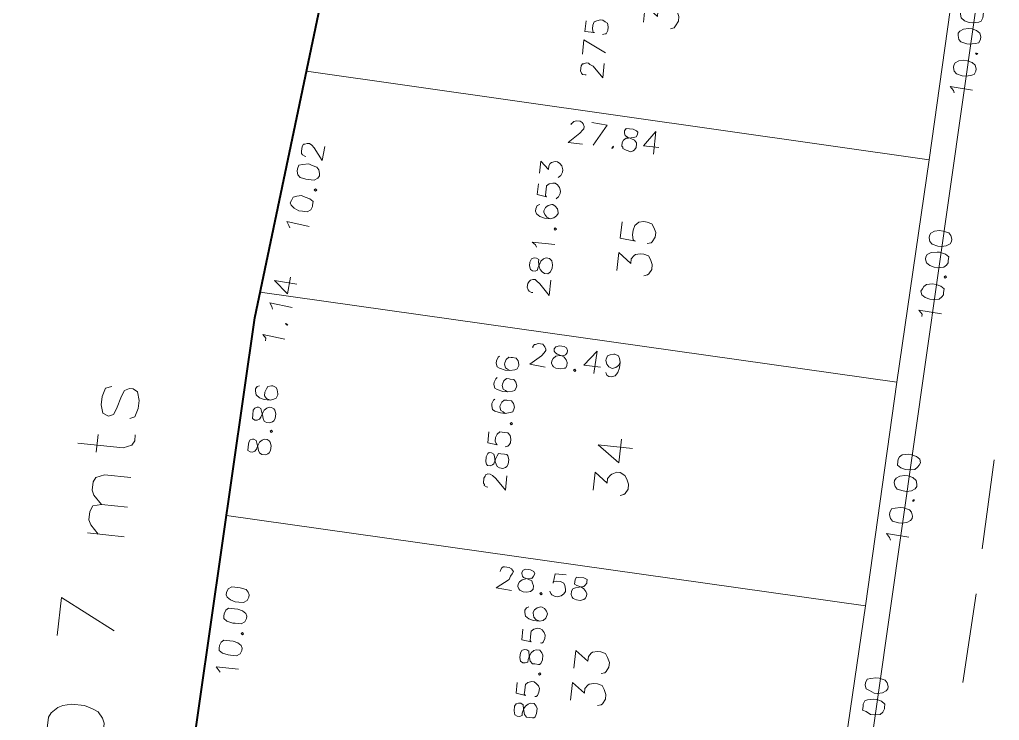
# Model space of a CAD drawing. Header units: metres. Extents: x -977055 to 805873, y -1033982 to 242021.
# Drawn here: x 2374.73 to 2418.34, y 796.78 to 827.98 of the extents above; entities that cross this region are included whole.
import ezdxf

# ---------------------------------------------------------------- set-up
doc = ezdxf.new("R2010")
doc.units = ezdxf.units.M
for name, color, linetype in [('PDF_acera', 7, 'Continuous'), ('PDF_areas por lote', 7, 'Continuous'), ('PDF_COTAS', 7, 'Continuous'), ('PDF_linea de centro', 7, 'Continuous'), ('PDF_LOTES', 7, 'Continuous'), ('PDF_No. lotes', 7, 'Continuous'), ('PDF_Poligono Ceres', 7, 'Continuous')]:
    doc.layers.add(name, color=color, linetype=linetype)

# ---------------------------------------------------------------- blocks, each defined once
blk = doc.blocks.new('CALLE')
at = {"layer": 'PDF_acera', "lineweight": 9}
blk.add_lwpolyline([(-252.9576, -89.201952), (-307.105344, -49.702464), (-306.046944, -17.865792), (-307.317024, -16.51104), (-314.76816, -16.257024), (-401.895648, -17.950464), (-475.348608, -28.280448), (-505.661184, -25.18992), (-527.252544, -16.595712), (-544.694976, -0.169344), (-560.697984, 15.706656), (-555.067296, 23.07312), (-538.30224, 6.435072), (-522.299232, -8.67888), (-503.417376, -16.172352), (-483.942816, -18.162144), (-475.517952, -19.008864), (-402.61536, -8.763552), (-314.725824, -7.070112), (-69.8544, -15.410304), (-68.457312, -14.097888), (-67.94928, 1.100736)], dxfattribs=at)
at = {"layer": 'PDF_areas por lote', "lineweight": 9}
for points in [[(-199.995264, 3.767904), (-199.995264, 3.81024), (-199.952928, 3.894912), (-199.910592, 3.894912), (-199.868256, 3.937248), (-199.698912, 3.937248), (-199.61424, 3.894912), (-199.571904, 3.894912), (-199.529568, 3.81024), (-199.529568, 3.725568), (-199.571904, 3.640896), (-199.656576, 3.513888), (-200.0376, 3.132864), (-199.529568, 3.132864)], [(-198.047808, 3.937248), (-198.428832, 3.937248), (-198.471168, 3.59856), (-198.428832, 3.640896), (-198.34416, 3.683232), (-198.217152, 3.683232), (-198.090144, 3.640896), (-198.005472, 3.556224), (-198.005472, 3.471552), (-198.005472, 3.38688), (-198.005472, 3.259872), (-198.090144, 3.1752), (-198.217152, 3.132864), (-198.34416, 3.132864), (-198.428832, 3.1752), (-198.471168, 3.217536), (-198.513504, 3.302208)], [(-196.8624, 3.852576), (-196.904736, 3.894912), (-197.031744, 3.937248), (-197.116416, 3.937248), (-197.243424, 3.894912), (-197.28576, 3.81024), (-197.328096, 3.59856), (-197.328096, 3.429216), (-197.28576, 3.259872), (-197.243424, 3.1752), (-197.116416, 3.132864), (-197.07408, 3.132864), (-196.947072, 3.1752), (-196.8624, 3.259872), (-196.8624, 3.38688), (-196.8624, 3.429216), (-196.8624, 3.513888), (-196.947072, 3.59856), (-197.07408, 3.640896), (-197.116416, 3.640896), (-197.243424, 3.59856), (-197.28576, 3.513888), (-197.328096, 3.429216)], [(-196.100352, 3.852576), (-196.142688, 3.894912), (-196.269696, 3.937248), (-196.354368, 3.937248), (-196.481376, 3.894912), (-196.523712, 3.81024), (-196.566048, 3.59856), (-196.566048, 3.429216), (-196.523712, 3.259872), (-196.481376, 3.1752), (-196.354368, 3.132864), (-196.312032, 3.132864), (-196.185024, 3.1752), (-196.100352, 3.259872), (-196.100352, 3.38688), (-196.100352, 3.429216), (-196.100352, 3.513888), (-196.185024, 3.59856), (-196.312032, 3.640896), (-196.354368, 3.640896), (-196.481376, 3.59856), (-196.523712, 3.513888), (-196.566048, 3.429216)], [(-195.338304, 3.852576), (-195.38064, 3.894912), (-195.507648, 3.937248), (-195.59232, 3.937248), (-195.719328, 3.894912), (-195.761664, 3.81024), (-195.804, 3.59856), (-195.804, 3.429216), (-195.761664, 3.259872), (-195.719328, 3.1752), (-195.59232, 3.132864), (-195.549984, 3.132864), (-195.422976, 3.1752), (-195.338304, 3.259872), (-195.338304, 3.38688), (-195.338304, 3.429216), (-195.338304, 3.513888), (-195.422976, 3.59856), (-195.549984, 3.640896), (-195.59232, 3.640896), (-195.719328, 3.59856), (-195.761664, 3.513888), (-195.804, 3.429216)], [(-192.967488, 2.921184), (-192.967488, 2.96352), (-192.925152, 3.048192), (-192.882816, 3.090528), (-192.798144, 3.132864), (-192.671136, 3.132864), (-192.586464, 3.090528), (-192.544128, 3.048192), (-192.501792, 2.96352), (-192.501792, 2.878848), (-192.544128, 2.836512), (-192.6288, 2.709504), (-193.009824, 2.32848), (-192.459456, 2.32848)], [(-191.35872, 2.96352), (-191.274048, 3.005856), (-191.189376, 3.132864), (-191.189376, 2.32848)], [(-189.834624, 3.005856), (-189.87696, 3.090528), (-190.003968, 3.132864), (-190.08864, 3.132864), (-190.173312, 3.090528), (-190.257984, 2.96352), (-190.30032, 2.794176), (-190.30032, 2.582496), (-190.257984, 2.455488), (-190.173312, 2.370816), (-190.08864, 2.32848), (-190.046304, 2.32848), (-189.919296, 2.370816), (-189.834624, 2.455488), (-189.792288, 2.54016), (-189.792288, 2.582496), (-189.834624, 2.709504), (-189.919296, 2.794176), (-190.046304, 2.836512), (-190.08864, 2.836512), (-190.173312, 2.794176), (-190.257984, 2.709504), (-190.30032, 2.582496)], [(-189.114912, 3.132864), (-189.495936, 3.132864), (-189.538272, 2.794176), (-189.495936, 2.836512), (-189.368928, 2.836512), (-189.284256, 2.836512), (-189.157248, 2.836512), (-189.072576, 2.75184), (-189.03024, 2.624832), (-189.03024, 2.54016), (-189.072576, 2.455488), (-189.157248, 2.370816), (-189.284256, 2.32848), (-189.368928, 2.32848), (-189.495936, 2.370816), (-189.538272, 2.413152), (-189.580608, 2.455488)], [(-188.733888, 3.132864), (-188.310528, 3.132864), (-188.564544, 2.836512), (-188.437536, 2.836512), (-188.352864, 2.794176), (-188.310528, 2.75184), (-188.268192, 2.624832), (-188.268192, 2.54016), (-188.310528, 2.455488), (-188.3952, 2.370816), (-188.522208, 2.32848), (-188.60688, 2.32848), (-188.733888, 2.370816), (-188.776224, 2.413152), (-188.81856, 2.455488)], [(-206.769024, 1.989792), (-207.150048, 1.989792), (-207.192384, 1.651104), (-207.150048, 1.69344), (-207.02304, 1.69344), (-206.896032, 1.69344), (-206.81136, 1.69344), (-206.726688, 1.608768), (-206.684352, 1.48176), (-206.684352, 1.397088), (-206.726688, 1.312416), (-206.81136, 1.227744), (-206.896032, 1.185408), (-207.02304, 1.185408), (-207.150048, 1.227744), (-207.192384, 1.27008), (-207.192384, 1.312416)], [(-204.863904, 1.989792), (-205.244928, 1.989792), (-205.287264, 1.651104), (-205.244928, 1.69344), (-205.11792, 1.69344), (-204.990912, 1.69344), (-204.90624, 1.69344), (-204.821568, 1.608768), (-204.779232, 1.48176), (-204.779232, 1.397088), (-204.821568, 1.312416), (-204.90624, 1.227744), (-204.990912, 1.185408), (-205.11792, 1.185408), (-205.244928, 1.227744), (-205.287264, 1.27008), (-205.287264, 1.312416)], [(-204.05952, 1.862784), (-204.101856, 1.947456), (-204.186528, 1.989792), (-204.2712, 1.989792), (-204.398208, 1.947456), (-204.48288, 1.820448), (-204.525216, 1.651104), (-204.525216, 1.439424), (-204.48288, 1.312416), (-204.398208, 1.227744), (-204.2712, 1.185408), (-204.228864, 1.185408), (-204.144192, 1.227744), (-204.05952, 1.312416), (-204.017184, 1.397088), (-204.017184, 1.439424), (-204.05952, 1.566432), (-204.144192, 1.651104), (-204.228864, 1.69344), (-204.2712, 1.69344), (-204.398208, 1.651104), (-204.48288, 1.566432), (-204.525216, 1.439424)], [(-185.092992, 1.862784), (-185.092992, 1.90512), (-185.092992, 1.989792), (-185.050656, 2.032128), (-184.965984, 2.074464), (-184.79664, 2.074464), (-184.711968, 2.032128), (-184.711968, 1.989792), (-184.669632, 1.90512), (-184.669632, 1.820448), (-184.711968, 1.778112), (-184.754304, 1.651104), (-185.135328, 1.27008), (-184.627296, 1.27008)], [(-184.246272, 1.27008), (-183.865248, 2.074464), (-184.37328, 2.074464)], [(-183.187872, 2.074464), (-183.568896, 2.074464), (-183.568896, 1.735776), (-183.568896, 1.778112), (-183.441888, 1.820448), (-183.31488, 1.820448), (-183.187872, 1.778112), (-183.145536, 1.69344), (-183.1032, 1.566432), (-183.1032, 1.48176), (-183.145536, 1.397088), (-183.187872, 1.312416), (-183.31488, 1.27008), (-183.441888, 1.27008), (-183.568896, 1.312416), (-183.568896, 1.354752), (-183.611232, 1.439424)]]:
    blk.add_lwpolyline(points, dxfattribs=at)
for points in [[(-199.106208, 3.937248), (-199.19088, 3.894912), (-199.233216, 3.852576), (-199.233216, 3.767904), (-199.19088, 3.683232), (-199.148544, 3.640896), (-198.9792, 3.59856), (-198.852192, 3.556224), (-198.76752, 3.513888), (-198.76752, 3.429216), (-198.76752, 3.302208), (-198.76752, 3.217536), (-198.809856, 3.1752), (-198.936864, 3.132864), (-199.106208, 3.132864), (-199.19088, 3.1752), (-199.233216, 3.217536), (-199.275552, 3.302208), (-199.275552, 3.429216), (-199.233216, 3.513888), (-199.148544, 3.556224), (-199.063872, 3.59856), (-198.894528, 3.640896), (-198.809856, 3.683232), (-198.76752, 3.767904), (-198.76752, 3.852576), (-198.809856, 3.894912), (-198.936864, 3.937248)], [(-197.666784, 3.217536), (-197.70912, 3.1752), (-197.666784, 3.132864), (-197.624448, 3.1752)], [(-192.036096, 3.132864), (-192.163104, 3.090528), (-192.20544, 3.005856), (-192.20544, 2.921184), (-192.163104, 2.836512), (-192.078432, 2.836512), (-191.951424, 2.794176), (-191.824416, 2.75184), (-191.739744, 2.667168), (-191.697408, 2.582496), (-191.697408, 2.455488), (-191.739744, 2.413152), (-191.78208, 2.370816), (-191.909088, 2.32848), (-192.036096, 2.32848), (-192.163104, 2.370816), (-192.20544, 2.413152), (-192.247776, 2.455488), (-192.247776, 2.582496), (-192.20544, 2.667168), (-192.120768, 2.75184), (-192.036096, 2.794176), (-191.866752, 2.836512), (-191.78208, 2.836512), (-191.739744, 2.921184), (-191.739744, 3.005856), (-191.78208, 3.090528), (-191.909088, 3.132864)], [(-190.639008, 2.413152), (-190.681344, 2.370816), (-190.639008, 2.32848), (-190.596672, 2.370816)], [(-207.785088, 1.989792), (-207.912096, 1.947456), (-207.954432, 1.862784), (-207.954432, 1.778112), (-207.912096, 1.69344), (-207.827424, 1.69344), (-207.65808, 1.651104), (-207.573408, 1.608768), (-207.488736, 1.524096), (-207.4464, 1.439424), (-207.4464, 1.312416), (-207.488736, 1.27008), (-207.531072, 1.227744), (-207.615744, 1.185408), (-207.785088, 1.185408), (-207.912096, 1.227744), (-207.954432, 1.27008), (-207.954432, 1.312416), (-207.954432, 1.439424), (-207.954432, 1.524096), (-207.86976, 1.608768), (-207.742752, 1.651104), (-207.573408, 1.69344), (-207.531072, 1.69344), (-207.488736, 1.778112), (-207.488736, 1.862784), (-207.531072, 1.947456), (-207.615744, 1.989792)], [(-205.879968, 1.989792), (-206.006976, 1.947456), (-206.049312, 1.862784), (-206.049312, 1.778112), (-206.006976, 1.69344), (-205.922304, 1.69344), (-205.75296, 1.651104), (-205.668288, 1.608768), (-205.583616, 1.524096), (-205.54128, 1.439424), (-205.54128, 1.312416), (-205.583616, 1.27008), (-205.625952, 1.227744), (-205.710624, 1.185408), (-205.879968, 1.185408), (-206.006976, 1.227744), (-206.049312, 1.27008), (-206.049312, 1.312416), (-206.049312, 1.439424), (-206.049312, 1.524096), (-205.96464, 1.608768), (-205.837632, 1.651104), (-205.668288, 1.69344), (-205.625952, 1.69344), (-205.583616, 1.778112), (-205.583616, 1.862784), (-205.625952, 1.947456), (-205.710624, 1.989792)], [(-206.388, 1.27008), (-206.430336, 1.227744), (-206.388, 1.185408), (-206.345664, 1.227744)]]:
    blk.add_lwpolyline(points, close=True, dxfattribs=at)
at = {"layer": 'PDF_COTAS', "lineweight": 9}
for points in [[(-207.531072, 12.48912), (-207.488736, 12.531456), (-207.361728, 12.658464), (-207.361728, 11.85408)], [(-197.28576, 12.192768), (-197.328096, 12.27744), (-197.412768, 12.319776), (-197.49744, 12.319776), (-197.624448, 12.27744), (-197.70912, 12.150432), (-197.751456, 11.981088), (-197.751456, 11.769408), (-197.70912, 11.6424), (-197.666784, 11.557728), (-197.539776, 11.515392), (-197.49744, 11.515392), (-197.370432, 11.557728), (-197.28576, 11.600064), (-197.243424, 11.727072), (-197.243424, 11.769408), (-197.28576, 11.896416), (-197.370432, 11.938752), (-197.49744, 11.981088), (-197.624448, 11.981088), (-197.70912, 11.896416), (-197.751456, 11.769408)], [(-195.676992, 12.150432), (-195.59232, 12.150432), (-195.465312, 12.27744), (-195.549984, 11.473056)], [(-194.53392, 12.023424), (-194.449248, 12.06576), (-194.32224, 12.150432), (-194.406912, 11.346048)], [(-193.560192, 11.261376), (-193.517856, 12.06576), (-193.941216, 11.557728), (-193.348512, 11.515392)], [(-191.612736, 11.727072), (-191.528064, 11.769408), (-191.401056, 11.85408), (-191.485728, 11.049696)], [(-189.03024, 11.43072), (-189.03024, 11.473056), (-188.987904, 11.557728), (-188.945568, 11.600064), (-188.860896, 11.600064), (-188.691552, 11.600064), (-188.60688, 11.557728), (-188.60688, 11.515392), (-188.564544, 11.43072), (-188.564544, 11.346048), (-188.60688, 11.261376), (-188.691552, 11.176704), (-189.114912, 10.838016), (-188.60688, 10.79568)], [(-200.333952, -10.626336), (-200.24928, -10.584), (-200.122272, -10.456992), (-200.164608, -11.261376)], [(-192.332448, -10.880352), (-192.247776, -10.880352), (-192.120768, -10.753344), (-192.163104, -11.557728)], [(-184.330944, -11.176704), (-184.246272, -11.134368), (-184.119264, -11.00736), (-184.1616, -11.811744)]]:
    blk.add_lwpolyline(points, dxfattribs=at)
for points in [[(-206.684352, 12.616128), (-206.769024, 12.616128), (-206.853696, 12.48912), (-206.896032, 12.27744), (-206.896032, 12.192768), (-206.896032, 11.981088), (-206.81136, 11.85408), (-206.684352, 11.811744), (-206.59968, 11.811744), (-206.515008, 11.85408), (-206.430336, 11.981088), (-206.388, 12.150432), (-206.388, 12.27744), (-206.388, 12.48912), (-206.472672, 12.573792), (-206.59968, 12.616128)], [(-205.54128, 12.573792), (-205.625952, 12.573792), (-205.710624, 12.446784), (-205.75296, 12.235104), (-205.75296, 12.150432), (-205.75296, 11.938752), (-205.668288, 11.811744), (-205.54128, 11.769408), (-205.456608, 11.769408), (-205.371936, 11.811744), (-205.287264, 11.938752), (-205.244928, 12.108096), (-205.244928, 12.235104), (-205.244928, 12.446784), (-205.3296, 12.531456), (-205.456608, 12.573792)], [(-204.779232, 12.573792), (-204.863904, 12.531456), (-204.948576, 12.404448), (-204.990912, 12.235104), (-204.990912, 12.108096), (-204.990912, 11.938752), (-204.90624, 11.811744), (-204.779232, 11.769408), (-204.69456, 11.769408), (-204.609888, 11.811744), (-204.525216, 11.896416), (-204.48288, 12.108096), (-204.48288, 12.192768), (-204.48288, 12.404448), (-204.567552, 12.531456), (-204.69456, 12.573792)], [(-199.487232, 12.362112), (-199.61424, 12.362112), (-199.656576, 12.27744), (-199.656576, 12.192768), (-199.61424, 12.108096), (-199.529568, 12.06576), (-199.40256, 12.023424), (-199.275552, 11.981088), (-199.19088, 11.896416), (-199.148544, 11.811744), (-199.148544, 11.727072), (-199.19088, 11.6424), (-199.233216, 11.600064), (-199.360224, 11.557728), (-199.529568, 11.557728), (-199.61424, 11.600064), (-199.656576, 11.6424), (-199.698912, 11.727072), (-199.698912, 11.85408), (-199.656576, 11.938752), (-199.571904, 11.981088), (-199.444896, 12.023424), (-199.317888, 12.06576), (-199.233216, 12.108096), (-199.19088, 12.192768), (-199.19088, 12.235104), (-199.233216, 12.319776), (-199.317888, 12.362112)], [(-198.34416, 12.319776), (-198.471168, 12.319776), (-198.513504, 12.235104), (-198.513504, 12.150432), (-198.471168, 12.06576), (-198.386496, 12.023424), (-198.259488, 11.981088), (-198.13248, 11.938752), (-198.047808, 11.85408), (-198.005472, 11.769408), (-198.005472, 11.684736), (-198.047808, 11.600064), (-198.090144, 11.557728), (-198.217152, 11.515392), (-198.386496, 11.515392), (-198.471168, 11.557728), (-198.513504, 11.600064), (-198.55584, 11.684736), (-198.55584, 11.811744), (-198.513504, 11.896416), (-198.428832, 11.938752), (-198.301824, 11.981088), (-198.174816, 12.023424), (-198.090144, 12.06576), (-198.047808, 12.150432), (-198.047808, 12.192768), (-198.090144, 12.27744), (-198.174816, 12.319776)], [(-206.091648, 11.896416), (-206.133984, 11.85408), (-206.091648, 11.811744), (-206.049312, 11.85408)], [(-190.72368, 11.811744), (-190.808352, 11.769408), (-190.893024, 11.6424), (-190.977696, 11.473056), (-190.977696, 11.346048), (-190.977696, 11.176704), (-190.893024, 11.049696), (-190.766016, 11.00736), (-190.72368, 11.00736), (-190.596672, 11.00736), (-190.512, 11.134368), (-190.469664, 11.303712), (-190.427328, 11.43072), (-190.469664, 11.600064), (-190.512, 11.727072), (-190.639008, 11.769408)], [(-198.852192, 11.6424), (-198.894528, 11.600064), (-198.852192, 11.557728), (-198.809856, 11.600064)], [(-194.999616, 11.515392), (-195.041952, 11.473056), (-195.041952, 11.43072), (-194.999616, 11.473056)], [(-189.580608, 11.684736), (-189.707616, 11.6424), (-189.792288, 11.557728), (-189.834624, 11.346048), (-189.834624, 11.261376), (-189.834624, 11.049696), (-189.749952, 10.922688), (-189.66528, 10.880352), (-189.580608, 10.880352), (-189.4536, 10.922688), (-189.368928, 11.00736), (-189.326592, 11.176704), (-189.284256, 11.303712), (-189.326592, 11.515392), (-189.368928, 11.6424), (-189.495936, 11.684736)], [(-190.173312, 11.00736), (-190.215648, 10.965024), (-190.173312, 10.922688), (-190.130976, 10.965024)], [(-203.551488, 2.54016), (-203.509152, 3.090528), (-203.170464, 2.667168), (-203.043456, 2.624832), (-202.958784, 2.582496), (-202.874112, 2.54016), (-202.831776, 2.582496), (-202.78944, 2.624832), (-202.747104, 2.709504), (-202.747104, 2.878848), (-202.747104, 2.921184), (-202.78944, 2.96352), (-202.874112, 3.005856), (-202.916448, 3.005856), (-202.874112, 3.005856), (-202.78944, 2.96352), (-202.747104, 2.921184), (-202.747104, 2.878848), (-202.747104, 2.709504), (-202.78944, 2.624832), (-202.831776, 2.582496), (-202.874112, 2.54016), (-202.958784, 2.582496), (-203.043456, 2.624832), (-203.170464, 2.667168), (-203.509152, 3.090528)], [(-195.549984, 2.201472), (-195.507648, 2.75184), (-195.16896, 2.370816), (-195.041952, 2.286144), (-194.95728, 2.243808), (-194.914944, 2.243808), (-194.830272, 2.286144), (-194.787936, 2.32848), (-194.7456, 2.370816), (-194.7456, 2.54016), (-194.787936, 2.624832), (-194.787936, 2.667168), (-194.872608, 2.709504), (-194.914944, 2.709504), (-194.872608, 2.709504), (-194.787936, 2.667168), (-194.787936, 2.624832), (-194.7456, 2.54016), (-194.7456, 2.370816), (-194.787936, 2.32848), (-194.830272, 2.286144), (-194.914944, 2.243808), (-194.95728, 2.243808), (-195.041952, 2.286144), (-195.16896, 2.370816), (-195.507648, 2.75184)], [(-202.747104, 2.1168), (-202.78944, 2.201472), (-202.874112, 2.243808), (-202.916448, 2.243808), (-203.00112, 2.201472), (-203.043456, 2.159136), (-203.085792, 1.989792), (-203.128128, 1.862784), (-203.2128, 1.820448), (-203.297472, 1.778112), (-203.42448, 1.778112), (-203.466816, 1.820448), (-203.509152, 1.862784), (-203.551488, 1.989792), (-203.551488, 2.1168), (-203.509152, 2.243808), (-203.466816, 2.286144), (-203.382144, 2.32848), (-203.297472, 2.32848), (-203.2128, 2.286144), (-203.128128, 2.201472), (-203.085792, 2.074464), (-203.043456, 1.90512), (-203.043456, 1.862784), (-202.958784, 1.820448), (-202.874112, 1.778112), (-202.78944, 1.820448), (-202.747104, 1.947456)], [(-202.747104, 2.1168), (-202.78944, 2.201472), (-202.874112, 2.243808), (-202.916448, 2.243808), (-203.00112, 2.201472), (-203.043456, 2.159136), (-203.085792, 1.989792), (-203.128128, 1.862784), (-203.2128, 1.820448), (-203.297472, 1.778112), (-203.42448, 1.778112), (-203.466816, 1.820448), (-203.509152, 1.862784), (-203.551488, 1.989792), (-203.551488, 2.1168), (-203.509152, 2.243808), (-203.466816, 2.286144), (-203.382144, 2.32848), (-203.297472, 2.32848), (-203.2128, 2.286144), (-203.128128, 2.201472), (-203.085792, 2.074464), (-203.043456, 1.90512), (-203.043456, 1.862784), (-202.958784, 1.820448), (-202.874112, 1.778112), (-202.78944, 1.820448), (-202.747104, 1.947456)], [(-187.54848, 1.735776), (-187.54848, 2.243808), (-187.167456, 1.862784), (-187.040448, 1.778112), (-186.998112, 1.735776), (-186.91344, 1.735776), (-186.828768, 1.778112), (-186.786432, 1.820448), (-186.744096, 1.90512), (-186.744096, 2.032128), (-186.786432, 2.1168), (-186.828768, 2.159136), (-186.871104, 2.201472), (-186.91344, 2.201472), (-186.871104, 2.201472), (-186.828768, 2.159136), (-186.786432, 2.1168), (-186.744096, 2.032128), (-186.744096, 1.90512), (-186.786432, 1.820448), (-186.828768, 1.778112), (-186.91344, 1.735776), (-186.998112, 1.735776), (-187.040448, 1.778112), (-187.167456, 1.862784), (-187.54848, 2.243808)], [(-194.7456, 1.778112), (-194.787936, 1.90512), (-194.872608, 1.947456), (-194.95728, 1.947456), (-194.999616, 1.90512), (-195.041952, 1.820448), (-195.084288, 1.651104), (-195.126624, 1.566432), (-195.211296, 1.48176), (-195.295968, 1.439424), (-195.422976, 1.439424), (-195.507648, 1.48176), (-195.507648, 1.524096), (-195.549984, 1.651104), (-195.549984, 1.820448), (-195.507648, 1.90512), (-195.465312, 1.947456), (-195.38064, 1.989792), (-195.295968, 1.989792), (-195.211296, 1.947456), (-195.126624, 1.862784), (-195.084288, 1.735776), (-195.084288, 1.608768), (-195.041952, 1.524096), (-194.95728, 1.48176), (-194.872608, 1.48176), (-194.787936, 1.524096), (-194.7456, 1.608768)], [(-194.7456, 1.778112), (-194.787936, 1.90512), (-194.872608, 1.947456), (-194.95728, 1.947456), (-194.999616, 1.90512), (-195.041952, 1.820448), (-195.084288, 1.651104), (-195.126624, 1.566432), (-195.211296, 1.48176), (-195.295968, 1.439424), (-195.422976, 1.439424), (-195.507648, 1.48176), (-195.507648, 1.524096), (-195.549984, 1.651104), (-195.549984, 1.820448), (-195.507648, 1.90512), (-195.465312, 1.947456), (-195.38064, 1.989792), (-195.295968, 1.989792), (-195.211296, 1.947456), (-195.126624, 1.862784), (-195.084288, 1.735776), (-195.084288, 1.608768), (-195.041952, 1.524096), (-194.95728, 1.48176), (-194.872608, 1.48176), (-194.787936, 1.524096), (-194.7456, 1.608768)], [(-203.509152, 1.48176), (-203.551488, 1.524096), (-203.593824, 1.48176), (-203.551488, 1.439424)], [(-203.509152, 1.48176), (-203.551488, 1.524096), (-203.593824, 1.48176), (-203.551488, 1.439424)], [(-186.744096, 1.48176), (-186.786432, 0.931392), (-187.54848, 1.354752), (-186.786432, 0.931392)], [(-203.42448, 1.185408), (-203.509152, 1.143072), (-203.551488, 1.100736), (-203.593824, 0.973728), (-203.593824, 0.889056), (-203.551488, 0.762048), (-203.466816, 0.677376), (-203.382144, 0.63504), (-203.297472, 0.63504), (-203.170464, 0.677376), (-203.085792, 0.719712), (-203.043456, 0.84672), (-203.043456, 0.973728), (-203.085792, 1.100736), (-203.128128, 1.100736), (-202.78944, 1.0584), (-202.78944, 0.677376), (-202.78944, 1.0584), (-203.128128, 1.100736), (-203.085792, 1.100736), (-203.043456, 0.973728), (-203.043456, 0.84672), (-203.085792, 0.719712), (-203.170464, 0.677376), (-203.297472, 0.63504), (-203.382144, 0.63504), (-203.466816, 0.677376), (-203.551488, 0.762048), (-203.593824, 0.889056), (-203.593824, 0.973728), (-203.551488, 1.100736), (-203.509152, 1.143072)], [(-195.507648, 1.143072), (-195.549984, 1.185408), (-195.59232, 1.143072), (-195.549984, 1.100736)], [(-195.507648, 1.143072), (-195.549984, 1.185408), (-195.59232, 1.143072), (-195.549984, 1.100736)], [(-195.338304, 0.254016), (-195.338304, 0.84672), (-194.787936, 0.42336), (-195.59232, 0.465696), (-194.787936, 0.42336), (-195.338304, 0.84672)], [(-202.831776, 0.21168), (-202.831776, 0.296352), (-202.916448, 0.338688), (-203.00112, 0.338688), (-203.085792, 0.338688), (-203.128128, 0.254016), (-203.170464, 0.084672), (-203.2128, 0), (-203.297472, -0.084672), (-203.382144, -0.127008), (-203.466816, -0.127008), (-203.551488, -0.084672), (-203.593824, -0.042336), (-203.63616, 0.084672), (-203.63616, 0.21168), (-203.593824, 0.338688), (-203.551488, 0.381024), (-203.466816, 0.42336), (-203.339808, 0.42336), (-203.255136, 0.381024), (-203.2128, 0.296352), (-203.170464, 0.169344), (-203.128128, 0), (-203.085792, -0.042336), (-203.00112, -0.084672), (-202.958784, -0.084672), (-202.874112, -0.084672), (-202.831776, 0.042336)], [(-202.831776, 0.21168), (-202.831776, 0.296352), (-202.916448, 0.338688), (-203.00112, 0.338688), (-203.085792, 0.338688), (-203.128128, 0.254016), (-203.170464, 0.084672), (-203.2128, 0), (-203.297472, -0.084672), (-203.382144, -0.127008), (-203.466816, -0.127008), (-203.551488, -0.084672), (-203.593824, -0.042336), (-203.63616, 0.084672), (-203.63616, 0.21168), (-203.593824, 0.338688), (-203.551488, 0.381024), (-203.466816, 0.42336), (-203.339808, 0.42336), (-203.255136, 0.381024), (-203.2128, 0.296352), (-203.170464, 0.169344), (-203.128128, 0), (-203.085792, -0.042336), (-203.00112, -0.084672), (-202.958784, -0.084672), (-202.874112, -0.084672), (-202.831776, 0.042336)], [(-187.506144, 0.63504), (-187.54848, 0.677376), (-187.590816, 0.677376), (-187.54848, 0.63504)], [(-187.506144, 0.63504), (-187.54848, 0.677376), (-187.590816, 0.677376), (-187.54848, 0.63504)], [(-195.507648, 0.042336), (-195.59232, 0), (-195.634656, -0.084672), (-195.634656, -0.169344), (-195.59232, -0.296352), (-195.465312, -0.381024), (-195.295968, -0.42336), (-195.084288, -0.42336), (-194.95728, -0.381024), (-194.872608, -0.338688), (-194.830272, -0.21168), (-194.830272, -0.169344), (-194.872608, -0.042336), (-194.914944, 0.042336), (-195.041952, 0.084672), (-195.084288, 0.084672), (-195.211296, 0.042336), (-195.295968, -0.042336), (-195.338304, -0.169344), (-195.295968, -0.296352), (-195.211296, -0.381024), (-195.084288, -0.42336), (-195.211296, -0.381024), (-195.295968, -0.296352), (-195.338304, -0.169344), (-195.295968, -0.042336), (-195.211296, 0.042336), (-195.084288, 0.084672), (-195.041952, 0.084672), (-194.914944, 0.042336), (-194.872608, -0.042336), (-194.830272, -0.169344), (-194.830272, -0.21168), (-194.872608, -0.338688), (-194.95728, -0.381024), (-195.084288, -0.42336), (-195.295968, -0.42336), (-195.465312, -0.381024), (-195.59232, -0.296352), (-195.634656, -0.169344), (-195.634656, -0.084672), (-195.59232, 0)], [(-186.828768, 0.127008), (-186.828768, 0.254016), (-186.91344, 0.296352), (-186.998112, 0.296352), (-187.082784, 0.254016), (-187.12512, 0.169344), (-187.167456, 0.042336), (-187.209792, -0.084672), (-187.294464, -0.169344), (-187.3368, -0.169344), (-187.463808, -0.169344), (-187.54848, -0.127008), (-187.590816, -0.084672), (-187.633152, 0), (-187.590816, 0.169344), (-187.54848, 0.296352), (-187.506144, 0.296352), (-187.463808, 0.338688), (-187.3368, 0.338688), (-187.252128, 0.296352), (-187.167456, 0.21168), (-187.167456, 0.127008), (-187.12512, -0.042336), (-187.082784, -0.127008), (-186.998112, -0.169344), (-186.91344, -0.169344), (-186.871104, -0.127008), (-186.828768, 0)], [(-186.828768, 0.127008), (-186.828768, 0.254016), (-186.91344, 0.296352), (-186.998112, 0.296352), (-187.082784, 0.254016), (-187.12512, 0.169344), (-187.167456, 0.042336), (-187.209792, -0.084672), (-187.294464, -0.169344), (-187.3368, -0.169344), (-187.463808, -0.169344), (-187.54848, -0.127008), (-187.590816, -0.084672), (-187.633152, 0), (-187.590816, 0.169344), (-187.54848, 0.296352), (-187.506144, 0.296352), (-187.463808, 0.338688), (-187.3368, 0.338688), (-187.252128, 0.296352), (-187.167456, 0.21168), (-187.167456, 0.127008), (-187.12512, -0.042336), (-187.082784, -0.127008), (-186.998112, -0.169344), (-186.91344, -0.169344), (-186.871104, -0.127008), (-186.828768, 0)], [(-187.379136, -0.973728), (-187.379136, -0.42336), (-186.828768, -0.804384), (-187.633152, -0.804384), (-186.828768, -0.804384), (-187.379136, -0.42336)], [(-206.303328, -10.287648), (-206.430336, -10.287648), (-206.472672, -10.414656), (-206.557344, -10.584), (-206.557344, -10.711008), (-206.515008, -10.922688), (-206.430336, -11.00736), (-206.303328, -11.049696), (-206.260992, -11.049696), (-206.133984, -11.049696), (-206.049312, -10.922688), (-206.006976, -10.753344), (-206.006976, -10.626336), (-206.049312, -10.414656), (-206.091648, -10.329984), (-206.218656, -10.287648)], [(-205.54128, -10.287648), (-205.668288, -10.329984), (-205.710624, -10.456992), (-205.795296, -10.626336), (-205.795296, -10.753344), (-205.75296, -10.922688), (-205.668288, -11.049696), (-205.583616, -11.092032), (-205.498944, -11.092032), (-205.371936, -11.049696), (-205.287264, -10.965024), (-205.244928, -10.753344), (-205.244928, -10.626336), (-205.287264, -10.456992), (-205.3296, -10.329984), (-205.456608, -10.287648)], [(-199.444896, -10.499328), (-199.571904, -10.541664), (-199.656576, -10.626336), (-199.698912, -10.838016), (-199.698912, -10.965024), (-199.656576, -11.134368), (-199.571904, -11.261376), (-199.487232, -11.303712), (-199.40256, -11.303712), (-199.275552, -11.261376), (-199.19088, -11.176704), (-199.148544, -10.965024), (-199.148544, -10.838016), (-199.19088, -10.668672), (-199.233216, -10.541664), (-199.360224, -10.499328)], [(-198.301824, -10.541664), (-198.428832, -10.584), (-198.513504, -10.668672), (-198.55584, -10.880352), (-198.55584, -11.00736), (-198.513504, -11.176704), (-198.428832, -11.303712), (-198.34416, -11.346048), (-198.259488, -11.346048), (-198.13248, -11.303712), (-198.047808, -11.176704), (-198.005472, -11.00736), (-198.005472, -10.880352), (-198.047808, -10.711008), (-198.13248, -10.584), (-198.217152, -10.541664)], [(-197.539776, -10.584), (-197.666784, -10.584), (-197.751456, -10.711008), (-197.793792, -10.880352), (-197.793792, -11.00736), (-197.751456, -11.21904), (-197.666784, -11.303712), (-197.582112, -11.346048), (-197.49744, -11.388384), (-197.370432, -11.346048), (-197.28576, -11.21904), (-197.243424, -11.049696), (-197.243424, -10.922688), (-197.28576, -10.711008), (-197.370432, -10.626336), (-197.455104, -10.584)], [(-191.443392, -10.753344), (-191.5704, -10.79568), (-191.655072, -10.922688), (-191.697408, -11.092032), (-191.697408, -11.21904), (-191.655072, -11.43072), (-191.5704, -11.515392), (-191.485728, -11.557728), (-191.401056, -11.557728), (-191.274048, -11.557728), (-191.189376, -11.43072), (-191.14704, -11.261376), (-191.14704, -11.134368), (-191.189376, -10.922688), (-191.274048, -10.838016), (-191.35872, -10.79568)], [(-190.30032, -10.79568), (-190.427328, -10.838016), (-190.512, -10.965024), (-190.554336, -11.134368), (-190.554336, -11.261376), (-190.512, -11.473056), (-190.427328, -11.557728), (-190.342656, -11.600064), (-190.257984, -11.600064), (-190.130976, -11.600064), (-190.046304, -11.473056), (-190.003968, -11.261376), (-190.003968, -11.176704), (-190.046304, -10.965024), (-190.130976, -10.838016), (-190.215648, -10.79568)], [(-189.538272, -10.838016), (-189.66528, -10.880352), (-189.749952, -10.965024), (-189.792288, -11.176704), (-189.792288, -11.303712), (-189.749952, -11.473056), (-189.66528, -11.600064), (-189.580608, -11.6424), (-189.495936, -11.6424), (-189.368928, -11.600064), (-189.284256, -11.515392), (-189.24192, -11.303712), (-189.24192, -11.176704), (-189.284256, -11.00736), (-189.368928, -10.880352), (-189.4536, -10.838016)], [(-183.441888, -11.049696), (-183.568896, -11.092032), (-183.653568, -11.176704), (-183.695904, -11.388384), (-183.695904, -11.515392), (-183.653568, -11.684736), (-183.611232, -11.811744), (-183.484224, -11.85408), (-183.399552, -11.85408), (-183.272544, -11.811744), (-183.187872, -11.684736), (-183.145536, -11.515392), (-183.145536, -11.388384), (-183.187872, -11.21904), (-183.272544, -11.092032), (-183.357216, -11.049696)], [(-182.298816, -11.092032), (-182.425824, -11.134368), (-182.510496, -11.21904), (-182.552832, -11.43072), (-182.552832, -11.515392), (-182.510496, -11.727072), (-182.46816, -11.85408), (-182.341152, -11.896416), (-182.25648, -11.896416), (-182.129472, -11.85408), (-182.0448, -11.727072), (-182.002464, -11.557728), (-182.002464, -11.43072), (-182.0448, -11.261376), (-182.129472, -11.134368), (-182.214144, -11.092032)], [(-181.536768, -11.092032), (-181.663776, -11.134368), (-181.748448, -11.261376), (-181.790784, -11.43072), (-181.790784, -11.557728), (-181.748448, -11.769408), (-181.706112, -11.85408), (-181.579104, -11.896416), (-181.494432, -11.896416), (-181.367424, -11.896416), (-181.282752, -11.769408), (-181.240416, -11.557728), (-181.240416, -11.473056), (-181.282752, -11.261376), (-181.367424, -11.134368), (-181.452096, -11.092032)], [(-198.852192, -11.261376), (-198.894528, -11.261376), (-198.852192, -11.303712), (-198.809856, -11.303712)], [(-190.850688, -11.515392), (-190.893024, -11.557728), (-190.850688, -11.600064), (-190.808352, -11.557728)], [(-182.849184, -11.769408), (-182.89152, -11.811744), (-182.849184, -11.85408), (-182.849184, -11.811744)]]:
    blk.add_lwpolyline(points, close=True, dxfattribs=at)
at = {"layer": 'PDF_linea de centro', "lineweight": 9}
for points in [[(-201.900384, -13.843872), (-205.075584, -13.716864)], [(-197.116416, -13.97088), (-200.291616, -13.886208)]]:
    blk.add_lwpolyline(points, dxfattribs=at)
at = {"layer": 'PDF_LOTES', "lineweight": 20}
for points in [[(-210.155904, 18.373824), (-210.367584, 18.289152), (-210.536928, 18.077472), (-210.663936, 17.908128), (-210.748608, 17.611776), (-210.748608, 17.14608), (-210.663936, 16.849728), (-210.536928, 16.638048), (-210.367584, 16.468704), (-210.155904, 16.384032), (-209.77488, 16.384032), (-209.605536, 16.468704), (-209.393856, 16.638048), (-209.309184, 16.849728), (-209.224512, 17.14608), (-209.224512, 17.611776), (-209.309184, 17.908128), (-209.393856, 18.077472), (-209.605536, 18.289152), (-209.77488, 18.373824)], [(-209.98656, 13.166496), (-201.985056, 12.870144), (-202.747104, -9.991296), (-210.748608, -9.694944)], [(-201.985056, 12.870144), (-194.914944, 12.616128), (-193.983552, 12.531456), (-194.7456, -10.245312), (-202.747104, -9.991296)], [(-193.983552, 12.531456), (-186.024384, 11.727072), (-186.786432, -10.541664), (-194.7456, -10.245312)], [(-186.024384, 11.727072), (-178.02288, 10.922688), (-178.784928, -10.79568), (-186.786432, -10.541664)]]:
    blk.add_lwpolyline(points, close=True, dxfattribs=at)
for points in [[(-206.853696, 18.373824), (-205.498944, 18.373824), (-206.472672, 16.384032)], [(-199.995264, 18.373824), (-199.995264, 16.765056), (-199.868256, 16.468704), (-199.698912, 16.384032), (-199.487232, 16.384032)], [(-203.128128, 16.384032), (-203.128128, 17.696448)], [(-203.128128, 17.315424), (-202.831776, 17.611776), (-202.662432, 17.696448), (-202.36608, 17.696448), (-202.1544, 17.611776), (-202.069728, 17.315424), (-202.069728, 16.384032)], [(-202.069728, 17.315424), (-201.773376, 17.611776), (-201.604032, 17.696448), (-201.30768, 17.696448), (-201.138336, 17.611776), (-201.011328, 17.315424), (-201.011328, 16.384032)], [(-200.24928, 17.696448), (-199.61424, 17.696448)], [(-197.878464, 17.400096), (-197.963136, 17.611776), (-198.259488, 17.696448), (-198.55584, 17.696448), (-198.852192, 17.611776), (-198.936864, 17.400096), (-198.852192, 17.230752), (-198.640512, 17.14608), (-198.174816, 17.019072), (-197.963136, 16.9344), (-197.878464, 16.765056), (-197.878464, 16.638048), (-197.963136, 16.468704), (-198.259488, 16.384032), (-198.55584, 16.384032), (-198.852192, 16.468704), (-198.936864, 16.638048)]]:
    blk.add_lwpolyline(points, dxfattribs=at)
at = {"layer": 'PDF_No. lotes', "lineweight": 20}
for points in [[(-207.192384, 0.042336), (-206.557344, 0.042336), (-206.896032, -0.42336), (-206.726688, -0.42336), (-206.59968, -0.508032), (-206.557344, -0.550368), (-206.515008, -0.719712), (-206.515008, -0.84672), (-206.557344, -1.016064), (-206.684352, -1.100736), (-206.853696, -1.185408), (-207.02304, -1.185408), (-207.192384, -1.100736), (-207.23472, -1.0584), (-207.277056, -0.931392)], [(-206.049312, 0.042336), (-205.414272, 0.042336), (-205.75296, -0.42336), (-205.583616, -0.42336), (-205.456608, -0.508032), (-205.414272, -0.550368), (-205.371936, -0.719712), (-205.371936, -0.84672), (-205.414272, -1.016064), (-205.54128, -1.100736), (-205.710624, -1.185408), (-205.879968, -1.185408), (-206.049312, -1.100736), (-206.091648, -1.0584), (-206.133984, -0.931392)], [(-199.698912, 0.042336), (-199.063872, 0.042336), (-199.40256, -0.42336), (-199.233216, -0.42336), (-199.106208, -0.508032), (-199.063872, -0.550368), (-198.9792, -0.719712), (-198.9792, -0.84672), (-199.063872, -1.016064), (-199.19088, -1.100736), (-199.360224, -1.185408), (-199.529568, -1.185408), (-199.698912, -1.100736), (-199.741248, -1.0584), (-199.783584, -0.931392)], [(-198.090144, -1.185408), (-198.090144, 0.042336), (-198.640512, -0.762048), (-197.793792, -0.762048)], [(-191.866752, 0.042336), (-191.231712, 0.042336), (-191.5704, -0.42336), (-191.401056, -0.42336), (-191.274048, -0.508032), (-191.231712, -0.550368), (-191.189376, -0.719712), (-191.189376, -0.84672), (-191.231712, -1.016064), (-191.35872, -1.100736), (-191.528064, -1.185408), (-191.697408, -1.185408), (-191.866752, -1.100736), (-191.909088, -1.0584), (-191.951424, -0.931392)], [(-190.130976, 0.042336), (-190.72368, 0.042336), (-190.766016, -0.508032), (-190.72368, -0.42336), (-190.554336, -0.381024), (-190.384992, -0.381024), (-190.215648, -0.42336), (-190.08864, -0.550368), (-190.046304, -0.719712), (-190.046304, -0.84672), (-190.08864, -1.016064), (-190.215648, -1.100736), (-190.384992, -1.185408), (-190.554336, -1.185408), (-190.72368, -1.100736), (-190.766016, -1.0584), (-190.808352, -0.931392)], [(-183.018528, 0.042336), (-182.425824, 0.042336), (-182.764512, -0.42336), (-182.595168, -0.42336), (-182.46816, -0.508032), (-182.425824, -0.550368), (-182.341152, -0.719712), (-182.341152, -0.84672), (-182.425824, -1.016064), (-182.510496, -1.100736), (-182.67984, -1.185408), (-182.849184, -1.185408), (-183.018528, -1.100736), (-183.1032, -1.0584), (-183.145536, -0.931392)]]:
    blk.add_lwpolyline(points, dxfattribs=at)
at = {"layer": 'PDF_Poligono Ceres', "lineweight": 40}
blk.add_lwpolyline([(-353.590272, 10.329984), (-329.628096, 10.118304), (-320.144832, 10.753344), (-303.591456, 11.896416), (-286.784064, 12.658464), (-259.435008, 13.462848), (-242.034912, 13.7592), (-222.348672, 13.589856), (-194.914944, 12.616128), (-163.035936, 9.440928)], dxfattribs=at)

msp = doc.modelspace()

# ---------------------------------------------------------------- block references
at = {"xscale": 1.255773352820658, "yscale": 1.255773352820658, "zscale": 1.255773352820658, "rotation": 83.85573648860341}
msp.add_blockref('CALLE', (2427.15058, 1056.36283, 1015.371), dxfattribs=at)

doc.saveas('drawing.dxf')
